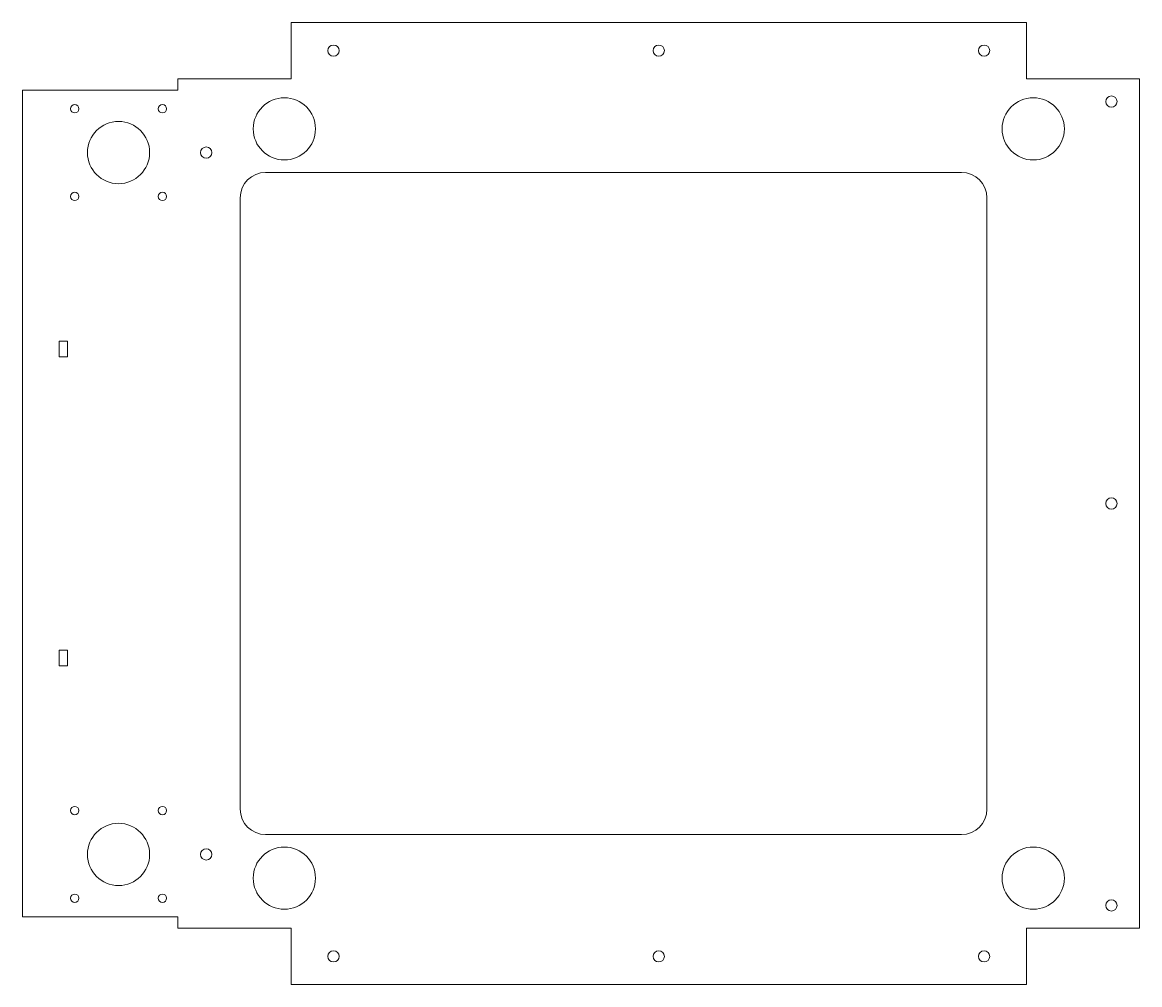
# Model space of a CAD drawing. Header units: millimetres. Extents: x -225 to 170, y -170 to 170.
import ezdxf

# ---------------------------------------------------------------- set-up
doc = ezdxf.new("R2010")
doc.units = ezdxf.units.MM

msp = doc.modelspace()

# ---------------------------------------------------------------- linework, layer by layer
at = {"color": 7, "linetype": 'Continuous', "lineweight": 15}
for p, q in [((130, 170), (-130, 170)), ((-130, 170), (-130, 150)), ((130, 150), (130, 170)), ((-130, 150), (-170, 150)), ((-170, 146), (-170, 150)), ((170, 150), (130, 150)), ((170, -150), (170, 150)), ((-225, 146), (-170, 146)), ((-225, 146), (-225, -146)), ((-139, 117), (107, 117)), ((-148, 108), (-148, -108)), ((116, 108), (116, -108)), ((-212, 57.35), (-212, 51.85)), ((-212, 57.35), (-209, 57.35)), ((-209, 57.35), (-209, 51.85)), ((-212, 51.85), (-209, 51.85)), ((-212, -57.35), (-212, -51.85)), ((-212, -51.85), (-209, -51.85)), ((-209, -57.35), (-209, -51.85)), ((-212, -57.35), (-209, -57.35)), ((-139, -117), (107, -117)), ((-225, -146), (-170, -146)), ((-170, -150), (-170, -146)), ((-130, -150), (-170, -150)), ((-130, -170), (-130, -150)), ((130, -150), (130, -170)), ((170, -150), (130, -150)), ((130, -170), (-130, -170))]:
    msp.add_line(p, q, dxfattribs=at)
for centre, radius in [((-115, 160), 2), ((0, 160), 2), ((115, 160), 2), ((-132.375, 132.375), 11), ((132.375, 132.375), 11), ((160, 142), 2), ((-206.5, 139.5), 1.5), ((-175.5, 139.5), 1.5), ((-191, 124), 11), ((-160, 124), 2), ((-206.5, 108.5), 1.5), ((-175.5, 108.5), 1.5), ((160, 0), 2), ((-206.5, -108.5), 1.5), ((-175.5, -108.5), 1.5), ((-191, -124), 11), ((-160, -124), 2), ((-132.375, -132.375), 11), ((132.375, -132.375), 11), ((-206.5, -139.5), 1.5), ((-175.5, -139.5), 1.5), ((160, -142), 2), ((0, -160), 2), ((115, -160), 2), ((-115, -160), 2)]:
    msp.add_circle(centre, radius, dxfattribs=at)
for centre, start, end in [((-139, 108), 90, 180), ((107, 108), 0, 90), ((-139, -108), 180, 270), ((107, -108), 270, 0)]:
    msp.add_arc(centre, 9, start, end, dxfattribs=at)

doc.saveas('drawing.dxf')
